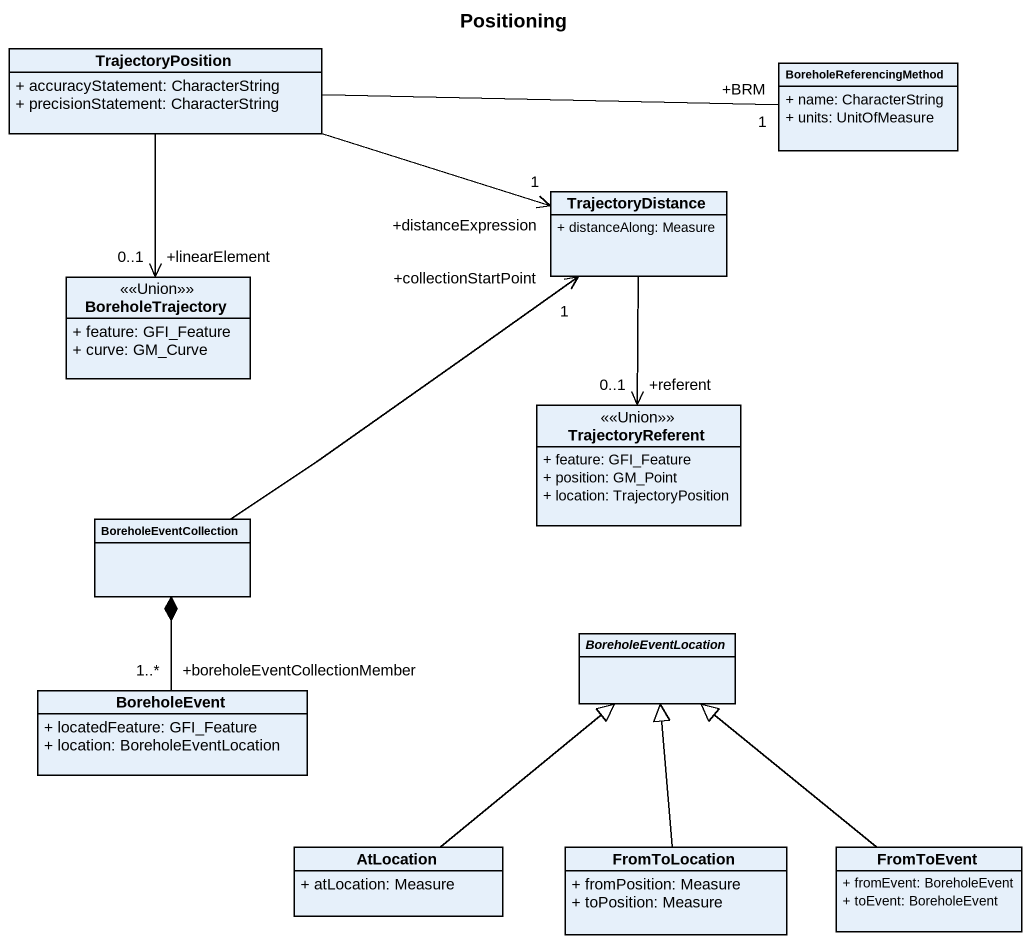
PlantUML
@startuml
title Positioning
hide circle
hide empty members
skinparam classAttributeIconSize 0
class TrajectoryPosition {
  + accuracyStatement: CharacterString
  + precisionStatement: CharacterString
}
class BoreholeReferencingMethod {
  + name: CharacterString
  + units: UnitOfMeasure
}
class TrajectoryDistance {
  + distanceAlong: Measure
}
class BoreholeTrajectory <<Union>> {
  + feature: GFI_Feature
  + curve: GM_Curve
}
class TrajectoryReferent <<Union>> {
  + feature: GFI_Feature
  + position: GM_Point
  + location: TrajectoryPosition
}
class BoreholeEventCollection
class BoreholeEvent {
  + locatedFeature: GFI_Feature
  + location: BoreholeEventLocation
}
abstract class BoreholeEventLocation
class AtLocation {
  + atLocation: Measure
}
class FromToLocation {
  + fromPosition: Measure
  + toPosition: Measure
}
class FromToEvent {
  + fromEvent: BoreholeEvent
  + toEvent: BoreholeEvent
}
TrajectoryPosition -right- "+BRM\n1" BoreholeReferencingMethod
TrajectoryPosition -right-> "+distanceExpression\n1" TrajectoryDistance
TrajectoryPosition --> "+linearElement\n0..1" BoreholeTrajectory
TrajectoryDistance --> "+referent\n0..1" TrajectoryReferent
BoreholeEventCollection -up-> "+collectionStartPoint\n1" TrajectoryDistance
BoreholeEvent "+boreholeEventCollectionMember\n1..*" -up-* BoreholeEventCollection
AtLocation -up-|> BoreholeEventLocation
FromToLocation -up-|> BoreholeEventLocation
FromToEvent -up-|> BoreholeEventLocation
@enduml
